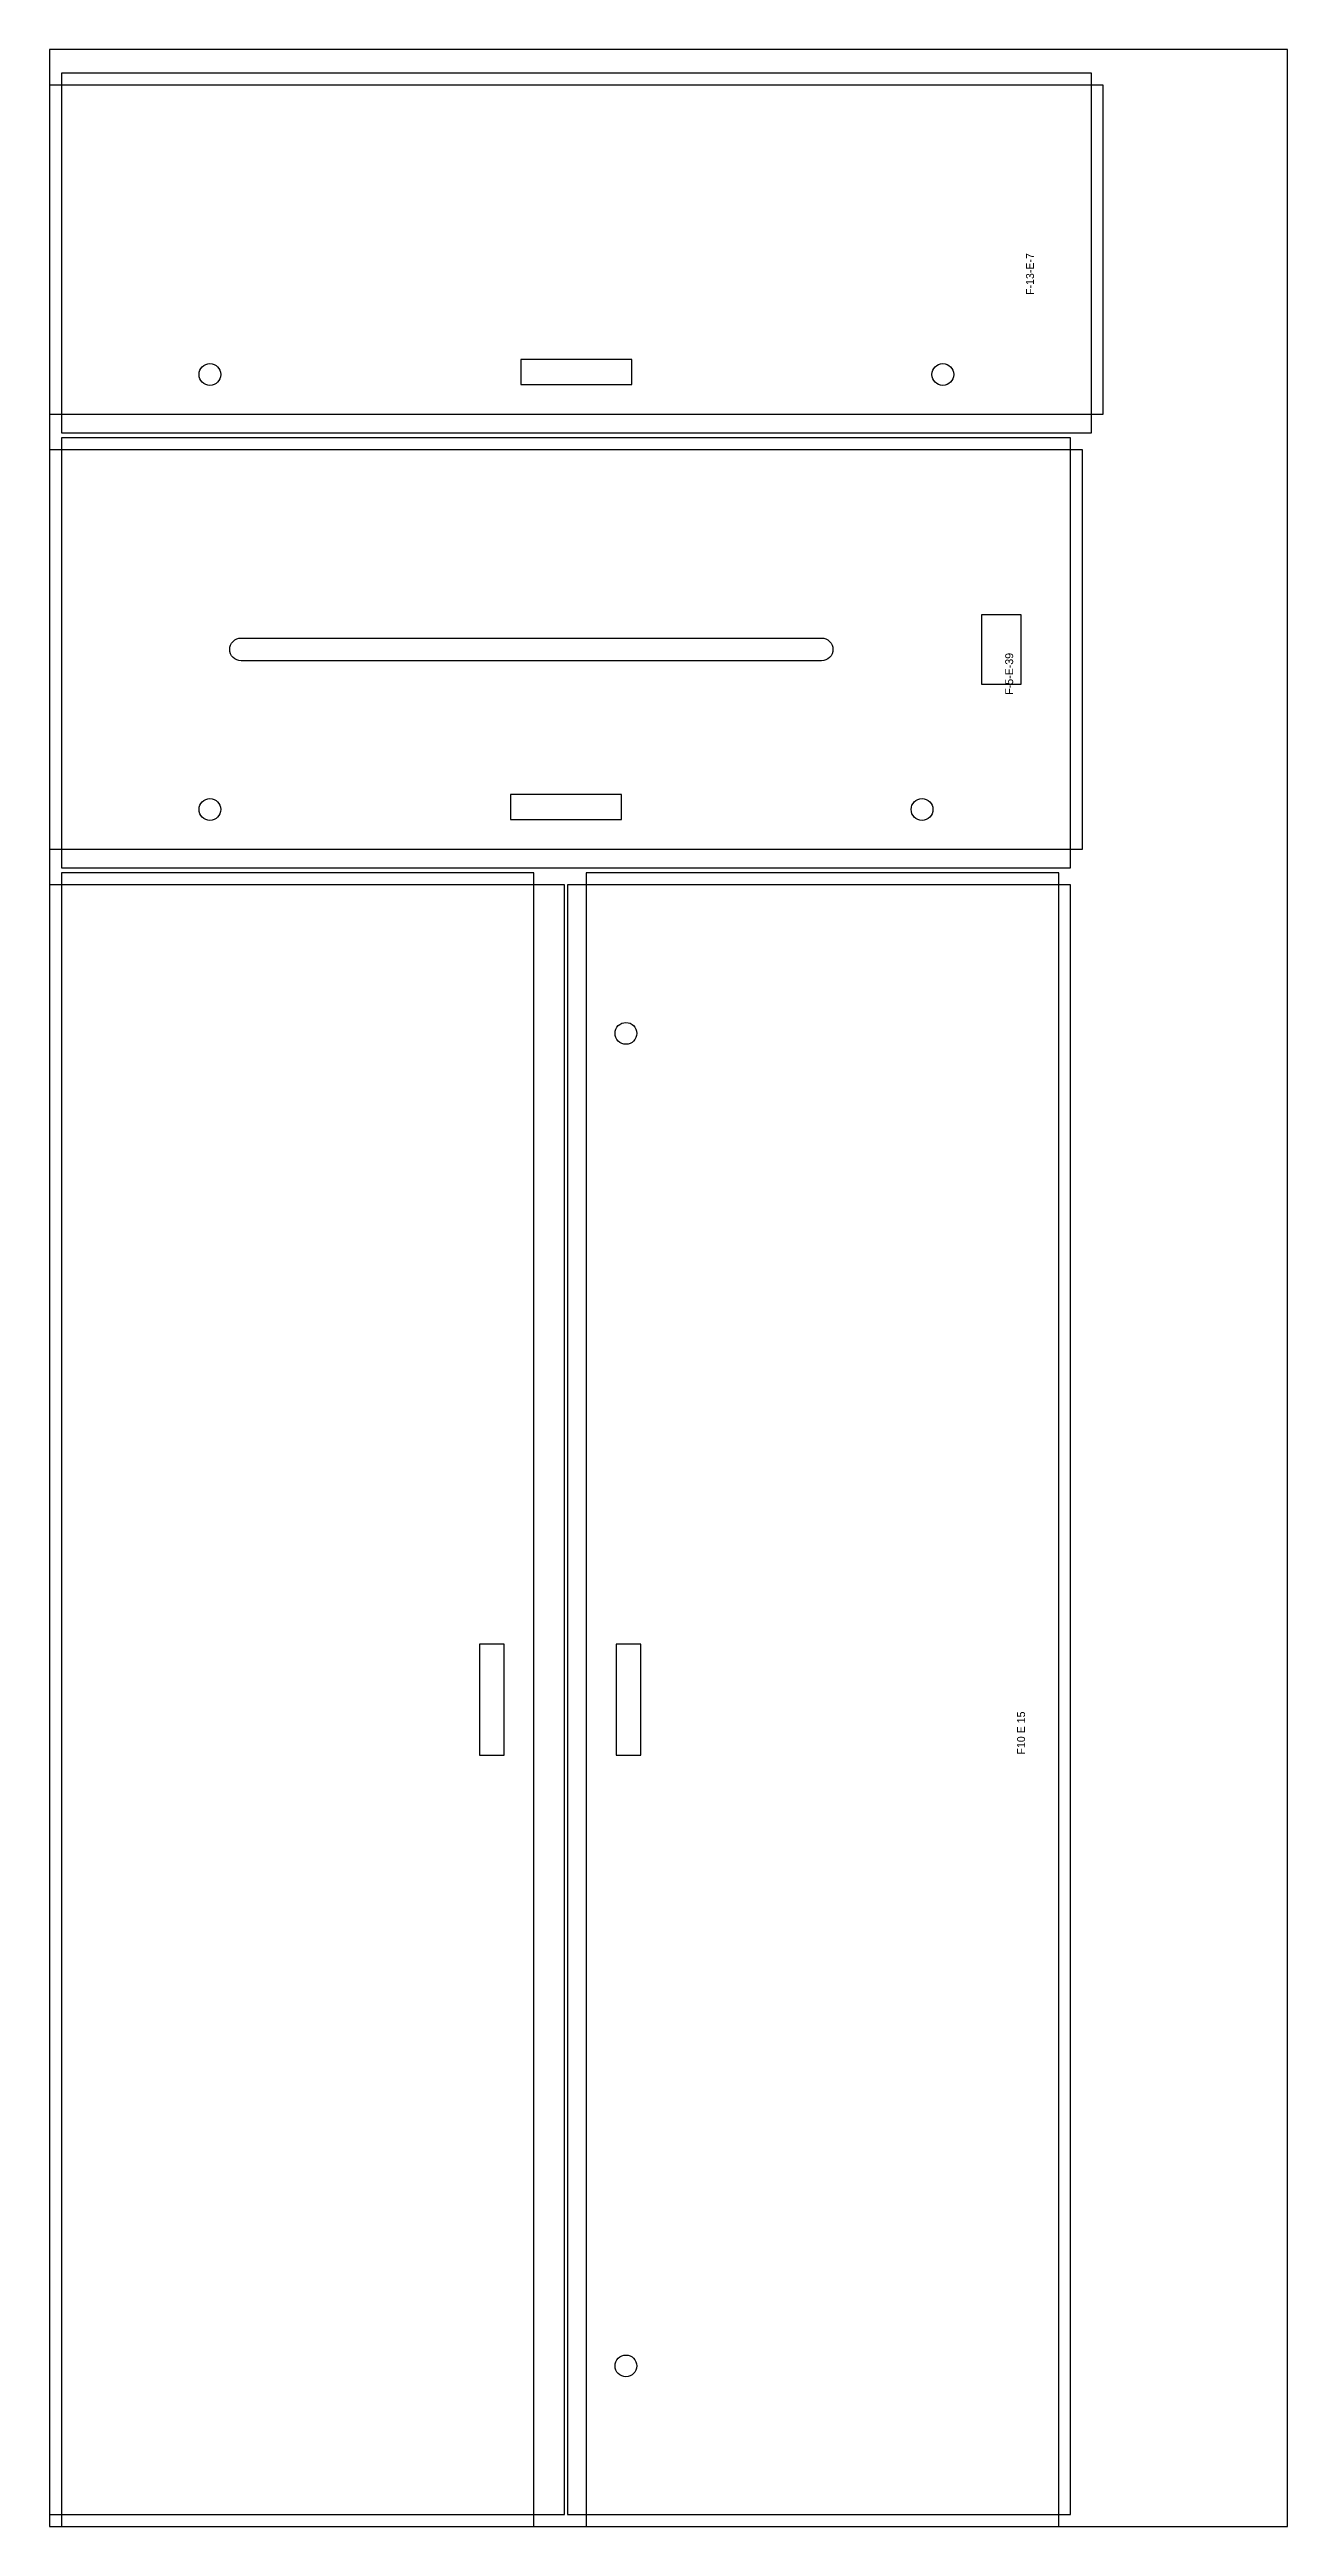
# Model space of a CAD drawing. Header units: metres. Extents: x 0 to 1250, y 0 to 2500.
import ezdxf
from ezdxf.enums import TextEntityAlignment as Align

# ---------------------------------------------------------------- set-up
doc = ezdxf.new("R2010")
doc.units = ezdxf.units.M
for name, color, linetype in [('BIN', 2, 'Continuous'), ('CUT', 4, 'Continuous'), ('DIMENSIONS', 1, 'Continuous')]:
    doc.layers.add(name, color=color, linetype=linetype)

msp = doc.modelspace()

# ---------------------------------------------------------------- linework, layer by layer
at = {"layer": 'BIN'}
msp.add_lwpolyline([(0, 0), (1250, 0), (1250, 2500), (0, 2500), (0, 0)], dxfattribs=at)
at = {"layer": 'CUT'}
for points in [[(1052, 2113), (1052, 2476), (12, 2476), (12, 2113), (1052, 2113)], [(1064, 2132), (1064, 2464), (0, 2464), (0, 2132), (1064, 2132)], [(588, 2162), (588, 2187), (476, 2187), (476, 2162), (588, 2162)], [(1031, 1674), (1031, 2108), (12, 2108), (12, 1674), (1031, 1674)], [(1043, 1693), (1043, 2096), (0, 2096), (0, 1693), (1043, 1693)], [(981, 1859.5), (981, 1929.5), (941, 1929.5), (941, 1859.5), (981, 1859.5)], [(182, 1894.5), (182.2, 1896.7), (182.9, 1898.9), (183.9, 1900.9), (185.4, 1902.6), (187.1, 1904.1), (189.1, 1905.1), (191.3, 1905.8), (193.5, 1906), (779.5, 1906), (781.7, 1905.8), (783.9, 1905.1), (785.9, 1904.1), (787.6, 1902.6), (789.1, 1900.9), (790.1, 1898.9), (790.8, 1896.7), (791, 1894.5), (790.8, 1892.3), (790.1, 1890.1), (789.1, 1888.1), (787.6, 1886.4), (785.9, 1884.9), (783.9, 1883.9), (781.7, 1883.2), (779.5, 1883), (193.5, 1883), (191.3, 1883.2), (189.1, 1883.9), (187.1, 1884.9), (185.4, 1886.4), (183.9, 1888.1), (182.9, 1890.1), (182.2, 1892.3), (182, 1894.5)], [(577.5, 1723), (577.5, 1748), (465.5, 1748), (465.5, 1723), (577.5, 1723)], [(0, 12), (520, 12), (520, 1657), (0, 1657), (0, 12)], [(12, 0), (489, 0), (489, 1669), (12, 1669), (12, 0)], [(523, 12), (1031, 12), (1031, 1657), (523, 1657), (523, 12)], [(542, 0), (1019, 0), (1019, 1669), (542, 1669), (542, 0)], [(434, 778.5), (459, 778.5), (459, 890.5), (434, 890.5), (434, 778.5)], [(572, 778.5), (597, 778.5), (597, 890.5), (572, 890.5), (572, 778.5)]]:
    msp.add_lwpolyline(points, dxfattribs=at)
for centre in [(162, 2172), (902, 2172), (162, 1733), (881, 1733), (582, 1507), (582, 162)]:
    msp.add_circle(centre, 11, dxfattribs=at)

# ---------------------------------------------------------------- texts
at = {"layer": 'DIMENSIONS'}
for s, p in [('F-13-E-7', (990, 2294.5)), ('F-5-E-39', (969, 1891)), ('F10 E 15', (981, 822.5))]:
    msp.add_text(s, height=8, rotation=90, dxfattribs=at).set_placement(p, align=Align.MIDDLE_RIGHT)

doc.saveas('drawing.dxf')
